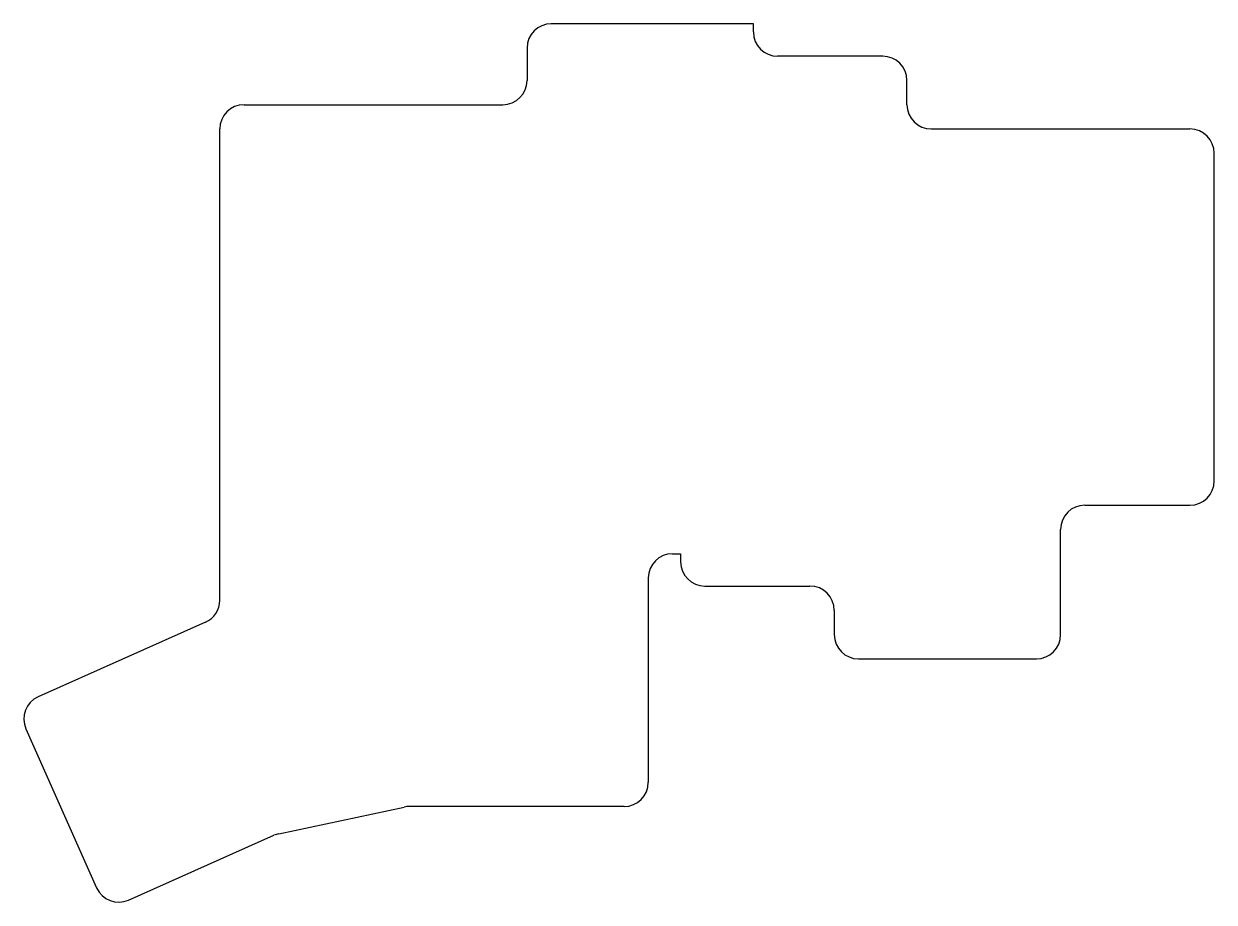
# Model space of a CAD drawing. Header units: millimetres. Extents: x 135 to 282, y -44 to 65.
import ezdxf

# ---------------------------------------------------------------- set-up
doc = ezdxf.new("R2010")
doc.units = ezdxf.units.MM

msp = doc.modelspace()

# ---------------------------------------------------------------- linework, layer by layer
for p, q in [((225, 64.75), (200, 64.75)), ((225, 63.75), (225, 64.75)), ((197, 61.75), (197, 57.75)), ((241, 60.75), (228, 60.75)), ((244, 54.75), (244, 57.75)), ((162, 54.75), (194, 54.75)), ((159, -6.49), (159, 51.75)), ((247, 51.75), (279, 51.75)), ((282, 8.25), (282, 48.75)), ((266, 5.25), (279, 5.25)), ((263, -10.75), (263, 2.25)), ((215, -0.75), (216, -0.75)), ((216, -0.75), (216, -1.75)), ((212, -3.75), (212, -29)), ((219, -4.75), (232, -4.75)), ((235, -7.75), (235, -10.75)), ((157.22, -9.23), (136.53, -18.44)), ((238, -13.75), (260, -13.75)), ((135.01, -22.4), (143.76, -42.04)), ((166.3, -35.36), (181.81, -32.07)), ((209, -32), (182.43, -32)), ((147.72, -43.56), (165.7, -35.56))]:
    msp.add_line(p, q)
for centre, start, end in [((200, 61.75), 90, 180), ((228, 63.75), 180, 270), ((241, 57.75), 0, 90), ((194, 57.75), 270, 0), ((162, 51.75), 90, 180), ((247, 54.75), 180, 270), ((279, 48.75), 0, 90), ((279, 8.25), 270, 0), ((266, 2.25), 90, 180), ((215, -3.75), 90, 180), ((219, -1.75), 180, 270), ((232, -7.75), 0, 90), ((156, -6.49), 294, 0), ((238, -10.75), 180, 270), ((260, -10.75), 270, 0), ((137.75, -21.18), 114, 204), ((209, -29), 270, 0), ((182.43, -35), 90, 102), ((166.92, -38.3), 102, 114), ((146.5, -40.82), 204, 294)]:
    msp.add_arc(centre, 3, start, end)

doc.saveas('drawing.dxf')
